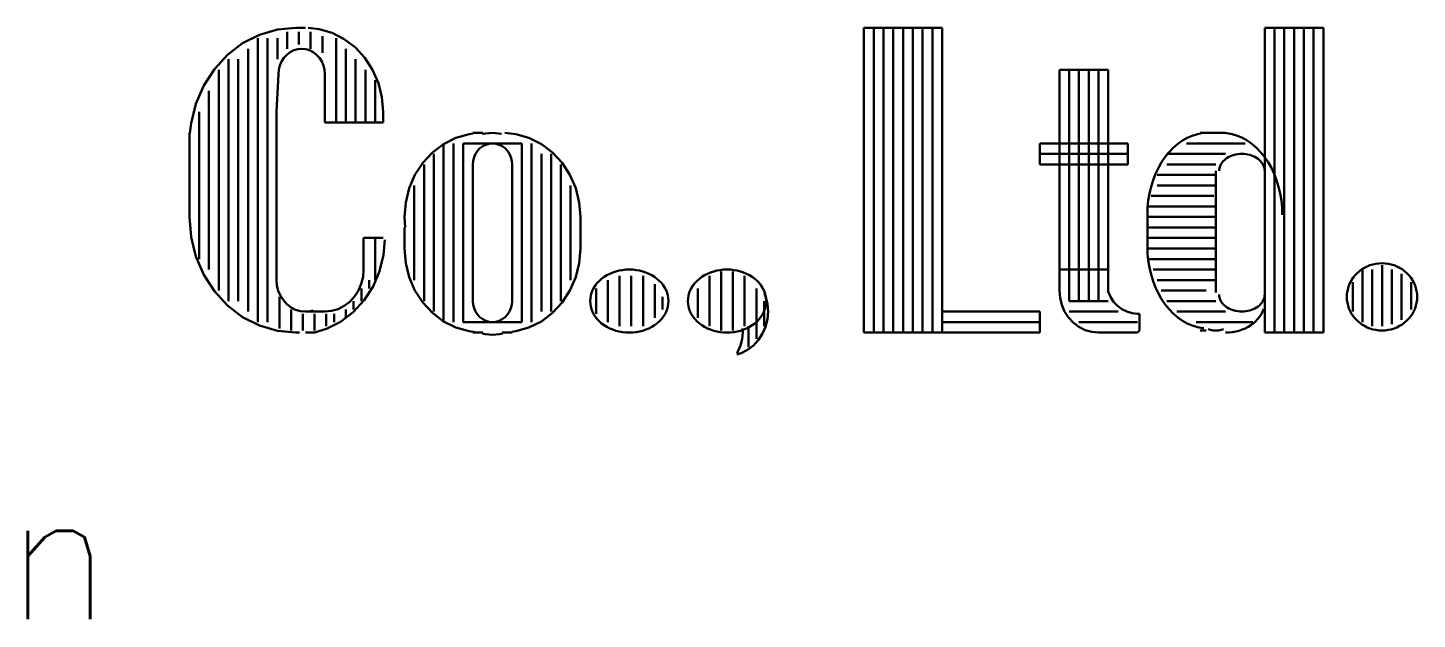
# Model space of a CAD drawing. Header units: millimetres. Extents: x 338 to 902, y 281 to 644.
# Drawn here: x 736.34 to 752.08, y 325.59 to 332.29 of the extents above; entities that cross this region are included whole.
import ezdxf

# ---------------------------------------------------------------- set-up
doc = ezdxf.new("R2010")
doc.units = ezdxf.units.MM
doc.layers.get('0').update_dxf_attribs({"lineweight": 30})
doc.styles.get("Standard").update_dxf_attribs({"font": 'txt', "bigfont": 'extfont2.shx'})

# ---------------------------------------------------------------- blocks, each defined once
blk = doc.blocks.new('A$C14CE2B2E')
for p, q in [((397.2952, 16.6979), (397.4049, 16.6979)), ((397.2952, 16.6979), (397.4049, 16.6979)), ((403.7311, 16.6979), (404.6172, 16.6979)), ((403.7311, 13.2456), (403.7311, 16.6979)), ((403.7311, 16.6979), (404.6172, 16.6979)), ((403.7311, 13.2456), (403.7311, 16.6979)), ((403.8419, 16.6979), (403.8419, 13.2456)), ((403.8419, 16.6979), (403.8419, 13.2456)), ((403.9526, 16.6979), (403.9526, 13.2456)), ((403.9526, 16.6979), (403.9526, 13.2456)), ((404.0634, 16.6979), (404.0634, 13.2456)), ((404.0634, 16.6979), (404.0634, 13.2456)), ((404.1741, 16.6979), (404.1741, 13.2456)), ((404.1741, 16.6979), (404.1741, 13.2456)), ((404.2849, 16.6979), (404.2849, 13.2456)), ((404.2849, 16.6979), (404.2849, 13.2456)), ((404.3956, 16.6979), (404.3956, 13.2456)), ((404.3956, 16.6979), (404.3956, 13.2456)), ((404.5064, 16.6979), (404.5064, 13.2456)), ((404.5064, 16.6979), (404.5064, 13.2456)), ((404.6172, 16.6979), (404.6172, 13.2456)), ((404.6172, 16.6979), (404.6172, 13.2456)), ((408.2722, 16.6979), (408.9367, 16.6979)), ((408.2722, 13.2456), (408.2722, 16.6979)), ((408.2722, 16.6979), (408.9367, 16.6979)), ((408.2722, 13.2456), (408.2722, 16.6979)), ((408.3829, 16.6979), (408.3829, 13.2456)), ((408.3829, 16.6979), (408.3829, 13.2456)), ((408.4937, 16.6979), (408.4937, 13.2456)), ((408.4937, 16.6979), (408.4937, 13.2456)), ((408.6044, 16.6979), (408.6044, 13.2456)), ((408.6044, 16.6979), (408.6044, 13.2456)), ((408.7152, 16.6979), (408.7152, 13.2456)), ((408.7152, 16.6979), (408.7152, 13.2456)), ((408.826, 16.6979), (408.826, 13.2456)), ((408.826, 16.6979), (408.826, 13.2456)), ((408.9367, 16.6979), (408.9367, 13.2456)), ((408.9367, 16.6979), (408.9367, 13.2456)), ((396.8641, 16.5789), (396.8641, 13.3646)), ((396.8641, 16.5789), (396.8641, 13.3646)), ((396.9749, 16.5789), (396.9749, 13.3646)), ((396.9749, 16.5789), (396.9749, 13.3646)), ((397.0856, 16.5789), (397.0856, 16.3408)), ((397.0856, 16.5789), (397.0856, 16.3408)), ((397.1964, 16.6503), (397.1964, 16.4598)), ((397.1964, 16.6503), (397.1964, 16.4598)), ((397.3293, 16.6503), (397.3293, 16.5074)), ((397.3293, 16.6503), (397.3293, 16.5074)), ((397.4622, 16.6503), (397.4622, 16.4598)), ((397.4622, 16.6503), (397.4622, 16.4598)), ((397.5951, 16.6027), (397.5951, 16.4122)), ((397.5951, 16.6027), (397.5951, 16.4122)), ((397.7502, 16.5789), (397.7502, 15.6265)), ((397.7502, 16.5789), (397.7502, 15.6265)), ((396.7533, 16.4598), (396.7533, 13.4837)), ((396.7533, 16.4598), (396.7533, 13.4837)), ((397.8609, 16.4598), (397.8609, 15.6265)), ((397.8609, 16.4598), (397.8609, 15.6265)), ((396.4211, 16.2217), (396.4211, 13.7218)), ((396.4211, 16.2217), (396.4211, 13.7218)), ((396.5318, 16.3408), (396.5318, 13.6027)), ((396.5318, 16.3408), (396.5318, 13.6027)), ((396.6426, 16.3408), (396.6426, 13.6027)), ((396.6426, 16.3408), (396.6426, 13.6027)), ((397.9717, 16.3408), (397.9717, 15.6265)), ((397.9717, 16.3408), (397.9717, 15.6265)), ((398.0824, 16.2217), (398.0824, 15.6265)), ((398.0824, 16.2217), (398.0824, 15.6265)), ((405.9463, 16.2217), (406.5, 16.2217)), ((405.9463, 13.9598), (405.9463, 16.2217)), ((405.9463, 16.2217), (406.5, 16.2217)), ((405.9463, 13.9598), (405.9463, 16.2217)), ((406.057, 16.2217), (406.057, 13.6027)), ((406.057, 16.2217), (406.057, 13.6027)), ((406.1678, 16.2217), (406.1678, 13.6027)), ((406.1678, 16.2217), (406.1678, 13.6027)), ((406.2785, 16.2217), (406.2785, 13.6027)), ((406.2785, 16.2217), (406.2785, 13.6027)), ((406.3893, 16.2217), (406.3893, 13.6027)), ((406.3893, 16.2217), (406.3893, 13.6027)), ((406.5, 16.2217), (406.5, 13.9598)), ((406.5, 16.2217), (406.5, 13.9598)), ((397.0978, 16.1741), (397.0758, 15.7455)), ((397.0978, 16.1741), (397.0758, 15.7455)), ((397.6242, 16.1741), (397.6242, 15.7455)), ((397.6242, 16.1741), (397.6242, 15.7455)), ((398.1932, 16.1027), (398.1932, 15.6265)), ((398.1932, 16.1027), (398.1932, 15.6265)), ((396.3103, 15.9836), (396.3103, 13.9598)), ((396.3103, 15.9836), (396.3103, 13.9598)), ((396.1995, 15.7455), (396.1995, 14.0789)), ((396.1995, 15.7455), (396.1995, 14.0789)), ((397.0758, 15.7455), (397.0758, 14.0789)), ((397.0758, 15.7455), (397.0758, 14.0789)), ((397.6242, 15.7455), (397.6242, 15.6265)), ((397.6242, 15.7455), (397.6242, 15.6265)), ((398.2822, 15.7455), (398.2822, 15.6265)), ((398.2822, 15.7455), (398.2822, 15.6265)), ((397.6242, 15.6265), (398.2822, 15.6265)), ((397.6242, 15.6265), (398.2822, 15.6265)), ((396.0888, 15.5075), (396.0888, 14.5551)), ((396.0888, 15.5075), (396.0888, 14.5551)), ((399.3008, 15.5074), (399.4115, 15.5074)), ((399.3008, 15.5074), (399.4115, 15.5074)), ((407.5412, 15.5074), (407.8291, 15.5074)), ((407.5412, 15.5074), (407.8291, 15.5074)), ((398.9685, 15.3884), (398.9685, 13.3646)), ((398.9685, 15.3884), (398.9685, 13.3646)), ((399.0793, 15.3884), (399.0793, 13.3646)), ((399.0793, 15.3884), (399.0793, 13.3646)), ((399.19, 15.3884), (399.19, 13.3646)), ((399.19, 15.3884), (399.8546, 15.3884)), ((399.19, 15.3884), (399.19, 13.3646)), ((399.19, 15.3884), (399.8546, 15.3884)), ((399.8546, 15.3884), (399.8546, 13.3646)), ((399.8546, 15.3884), (399.8546, 13.3646)), ((399.9653, 15.3884), (399.9653, 13.3646)), ((399.9653, 15.3884), (399.9653, 13.3646)), ((405.7247, 15.3884), (406.7216, 15.3884)), ((405.7247, 15.1503), (405.7247, 15.3884)), ((405.7247, 15.3884), (406.7216, 15.3884)), ((405.7247, 15.1503), (405.7247, 15.3884)), ((406.7216, 15.3884), (406.7216, 15.1503)), ((406.7216, 15.3884), (406.7216, 15.1503)), ((407.3861, 15.3884), (408.0507, 15.3884)), ((407.3861, 15.3884), (408.0507, 15.3884)), ((398.747, 15.1503), (398.747, 13.6027)), ((398.747, 15.1503), (398.747, 13.6027)), ((398.8577, 15.2694), (398.8577, 13.4837)), ((398.8577, 15.2694), (398.8577, 13.4837)), ((399.3008, 15.1503), (399.3008, 13.6026)), ((399.3008, 15.1503), (399.3008, 13.6026)), ((399.7438, 15.1503), (399.7438, 13.6026)), ((399.7438, 15.1503), (399.7438, 13.6026)), ((400.0761, 15.2694), (400.0761, 13.4837)), ((400.0761, 15.2694), (400.0761, 13.4837)), ((400.1868, 15.2694), (400.1868, 13.4837)), ((400.1868, 15.2694), (400.1868, 13.4837)), ((400.2976, 15.1503), (400.2976, 13.6027)), ((400.2976, 15.1503), (400.2976, 13.6027)), ((405.7247, 15.2694), (406.7216, 15.2694)), ((405.7247, 15.2694), (406.7216, 15.2694)), ((406.7216, 15.1503), (405.7247, 15.1503)), ((406.7216, 15.1503), (405.7247, 15.1503)), ((407.1646, 15.2694), (407.8291, 15.2694)), ((407.1646, 15.2694), (407.8291, 15.2694)), ((407.1646, 15.1503), (407.7184, 15.1503)), ((407.1646, 15.1503), (407.7184, 15.1503)), ((407.0538, 15.0313), (407.7184, 15.0313)), ((407.0538, 15.0313), (407.7184, 15.0313)), ((407.7184, 15.0758), (407.7184, 13.6988)), ((407.7184, 15.0758), (407.7184, 13.6988)), ((408.2722, 15.0758), (408.2722, 13.6988)), ((408.2722, 15.0758), (408.2722, 13.6988)), ((398.6362, 14.9122), (398.6362, 13.8408)), ((398.6362, 14.9122), (398.6362, 13.8408)), ((400.4084, 14.9122), (400.4084, 13.8408)), ((400.4084, 14.9122), (400.4084, 13.8408)), ((407.0538, 14.9122), (407.7184, 14.9122)), ((407.0538, 14.9122), (407.7184, 14.9122)), ((406.9431, 14.6741), (407.7184, 14.6741)), ((406.9431, 14.6741), (407.7184, 14.6741)), ((406.9874, 14.7932), (407.6962, 14.7932)), ((406.9874, 14.7932), (407.6962, 14.7932)), ((400.5191, 14.555), (400.5191, 14.1979)), ((400.5191, 14.555), (400.5191, 14.1979)), ((406.9431, 14.5551), (406.9431, 14.1979)), ((406.9431, 14.5551), (407.7184, 14.5551)), ((406.9431, 14.5551), (406.9431, 14.1979)), ((406.9431, 14.5551), (407.7184, 14.5551)), ((408.4937, 14.5789), (408.4937, 14.2456)), ((408.4937, 14.5789), (408.4937, 14.2456)), ((398.5255, 14.436), (398.5255, 14.1979)), ((398.5255, 14.436), (398.5255, 14.1979)), ((406.9431, 14.436), (407.7184, 14.436)), ((406.9431, 14.436), (407.7184, 14.436)), ((398.0629, 14.317), (398.2822, 14.317)), ((398.0629, 14.317), (398.0629, 13.9599)), ((398.0629, 14.317), (398.2822, 14.317)), ((398.0629, 14.317), (398.0629, 13.9599)), ((398.1932, 14.317), (398.1932, 13.8408)), ((398.1932, 14.317), (398.1932, 13.8408)), ((406.9431, 14.317), (407.7184, 14.317)), ((406.9431, 14.317), (407.7184, 14.317)), ((406.9431, 14.1979), (407.7184, 14.1979)), ((406.9431, 14.1979), (407.7184, 14.1979)), ((397.0758, 14.0789), (397.0758, 13.8408)), ((397.0758, 14.0789), (397.0758, 13.8408)), ((406.9431, 14.0789), (407.7184, 14.0789)), ((406.9431, 14.0789), (407.7184, 14.0789)), ((400.9621, 13.8884), (400.9621, 13.317)), ((400.9621, 13.8884), (400.9621, 13.317)), ((401.0951, 13.8884), (401.0951, 13.317)), ((401.0951, 13.8884), (401.0951, 13.317)), ((401.228, 13.8884), (401.228, 13.317)), ((401.228, 13.8884), (401.228, 13.317)), ((401.9811, 13.8884), (401.9811, 13.317)), ((401.9811, 13.8884), (401.9811, 13.317)), ((402.114, 13.936), (402.114, 13.2694)), ((402.114, 13.936), (402.114, 13.2694)), ((402.2469, 13.936), (402.2469, 13.2694)), ((402.2469, 13.936), (402.2469, 13.2694)), ((402.3798, 13.8884), (402.3798, 13.317)), ((402.3798, 13.8884), (402.3798, 13.317)), ((406.5, 13.9598), (405.9463, 13.9598)), ((405.9463, 13.9598), (405.9463, 13.7218)), ((406.5, 13.9598), (405.9463, 13.9598)), ((405.9463, 13.9598), (405.9463, 13.7218)), ((406.5, 13.9598), (406.5, 13.7218)), ((406.5, 13.9598), (406.5, 13.7218)), ((407.0095, 13.9598), (407.076, 13.9598)), ((407.0095, 13.9598), (407.076, 13.9598)), ((407.0538, 13.9598), (407.7184, 13.9598)), ((407.0538, 13.9598), (407.7184, 13.9598)), ((409.3798, 13.9598), (409.3798, 13.3646)), ((409.3798, 13.9598), (409.3798, 13.3646)), ((409.4905, 13.9598), (409.4905, 13.3646)), ((409.4905, 13.9598), (409.4905, 13.3646)), ((409.6013, 14.0075), (409.6013, 13.9598)), ((409.6013, 14.0075), (409.6013, 13.9598)), ((409.6013, 13.9598), (409.6013, 13.3646)), ((409.6013, 13.9598), (409.6013, 13.3646)), ((409.712, 13.9598), (409.712, 13.3646)), ((409.712, 13.9598), (409.712, 13.3646)), ((409.8228, 13.9122), (409.8228, 13.8408)), ((409.8228, 13.9122), (409.8228, 13.8408)), ((398.0381, 13.7456), (398.0381, 13.6027)), ((398.0381, 13.7456), (398.0381, 13.6027)), ((398.1267, 13.8408), (398.1267, 13.7456)), ((398.1267, 13.8408), (398.1267, 13.7456)), ((400.6963, 13.7456), (400.6963, 13.4599)), ((400.6963, 13.7456), (400.6963, 13.4599)), ((400.8292, 13.8408), (400.8292, 13.3646)), ((400.8292, 13.8408), (400.8292, 13.3646)), ((401.3609, 13.7932), (401.3609, 13.4122)), ((401.3609, 13.7932), (401.3609, 13.4122)), ((401.8482, 13.7456), (401.8482, 13.4122)), ((401.8482, 13.7456), (401.8482, 13.4122)), ((402.5128, 13.7456), (402.5128, 13.1741)), ((402.5128, 13.7456), (402.5128, 13.1741)), ((407.0538, 13.8408), (407.7184, 13.8408)), ((407.0538, 13.8408), (407.7184, 13.8408)), ((407.0981, 13.7218), (407.1867, 13.7218)), ((407.0981, 13.7218), (407.1867, 13.7218)), ((407.1646, 13.7218), (407.6076, 13.7218)), ((407.1646, 13.7218), (407.6076, 13.7218)), ((409.269, 13.817), (409.269, 13.6979)), ((409.269, 13.817), (409.269, 13.6979)), ((409.269, 13.7218), (409.269, 13.6027)), ((409.269, 13.7218), (409.269, 13.6027)), ((409.8228, 13.8408), (409.8228, 13.4837)), ((409.8228, 13.8408), (409.8228, 13.4837)), ((409.9335, 13.817), (409.9335, 13.7218)), ((409.9335, 13.817), (409.9335, 13.7218)), ((409.9335, 13.7218), (409.9335, 13.6027)), ((409.9335, 13.7218), (409.9335, 13.6027)), ((397.1078, 13.6503), (397.1078, 13.2932)), ((397.1078, 13.6503), (397.1078, 13.2932)), ((397.9495, 13.6027), (397.9495, 13.5075)), ((397.9495, 13.6027), (397.9495, 13.5075)), ((401.4495, 13.6503), (401.4495, 13.5075)), ((401.4495, 13.6503), (401.4495, 13.5075)), ((402.6014, 13.6027), (402.6014, 13.317)), ((402.6014, 13.6027), (402.6014, 13.317)), ((406.057, 13.6027), (406.5, 13.6027)), ((406.057, 13.6027), (406.5, 13.6027)), ((407.1646, 13.6027), (407.7184, 13.6027)), ((407.1646, 13.6027), (407.7184, 13.6027)), ((409.269, 13.6027), (409.269, 13.4837)), ((409.269, 13.6027), (409.269, 13.4837)), ((409.9335, 13.6027), (409.9335, 13.5075)), ((409.9335, 13.6027), (409.9335, 13.5075)), ((397.2407, 13.5075), (397.2407, 13.2694)), ((397.2407, 13.5075), (397.2407, 13.2694)), ((397.3736, 13.4599), (397.3736, 13.2694)), ((397.3736, 13.4599), (397.3736, 13.2694)), ((397.4049, 13.4837), (397.6242, 13.4837)), ((397.4049, 13.4837), (397.6242, 13.4837)), ((397.5065, 13.4599), (397.5065, 13.2694)), ((397.5065, 13.4599), (397.5065, 13.2694)), ((397.6394, 13.4599), (397.6394, 13.317)), ((397.6394, 13.4599), (397.6394, 13.317)), ((397.728, 13.4599), (397.728, 13.3646)), ((397.728, 13.4599), (397.728, 13.3646)), ((397.8609, 13.5075), (397.8609, 13.4122)), ((397.8609, 13.5075), (397.8609, 13.4122)), ((404.6172, 13.4837), (405.7247, 13.4837)), ((404.6172, 13.2456), (404.6172, 13.4837)), ((404.6172, 13.4837), (405.7247, 13.4837)), ((404.6172, 13.2456), (404.6172, 13.4837)), ((405.7247, 13.4837), (405.7247, 13.2456)), ((405.7247, 13.4837), (405.7247, 13.2456)), ((406.057, 13.4837), (406.6108, 13.4837)), ((406.057, 13.4837), (406.6108, 13.4837)), ((406.8323, 13.4599), (406.8545, 13.4599)), ((406.8323, 13.4599), (406.8545, 13.4599)), ((406.8545, 13.4599), (406.8545, 13.2694)), ((406.8545, 13.4599), (406.8545, 13.2694)), ((407.2754, 13.4837), (407.8291, 13.4837)), ((407.2754, 13.4837), (407.8291, 13.4837)), ((409.8228, 13.4837), (409.8228, 13.4122)), ((409.8228, 13.4837), (409.8228, 13.4122)), ((409.8228, 13.4122), (409.8228, 13.3884)), ((409.8228, 13.4122), (409.8228, 13.3884)), ((397.4049, 13.2456), (397.5145, 13.2456)), ((397.4049, 13.2456), (397.5145, 13.2456)), ((399.19, 13.3646), (399.8546, 13.3646)), ((399.19, 13.3646), (399.8546, 13.3646)), ((399.3008, 13.2455), (399.4115, 13.2455)), ((399.3008, 13.2455), (399.4115, 13.2455)), ((399.6331, 13.2455), (399.7438, 13.2455)), ((399.6331, 13.2455), (399.7438, 13.2455)), ((402.4242, 13.317), (402.4242, 13.0789)), ((402.4242, 13.317), (402.4242, 13.0789)), ((404.6172, 13.2456), (403.7311, 13.2456)), ((404.6172, 13.2456), (403.7311, 13.2456)), ((404.6172, 13.3646), (405.7247, 13.3646)), ((404.6172, 13.3646), (405.7247, 13.3646)), ((405.7247, 13.2456), (404.6172, 13.2456)), ((405.7247, 13.2456), (404.6172, 13.2456)), ((406.1678, 13.3646), (406.8323, 13.3646)), ((406.1678, 13.3646), (406.8323, 13.3646)), ((406.3893, 13.2456), (406.8323, 13.2456)), ((406.3893, 13.2456), (406.8323, 13.2456)), ((406.8545, 13.2694), (406.8323, 13.2456)), ((406.8545, 13.2694), (406.8323, 13.2456)), ((407.4969, 13.3646), (408.1393, 13.3646)), ((407.4969, 13.3646), (408.1393, 13.3646)), ((407.5412, 13.2694), (407.6076, 13.2694)), ((407.5412, 13.2694), (407.6076, 13.2694)), ((408.9367, 13.2456), (408.2722, 13.2456)), ((408.9367, 13.2456), (408.2722, 13.2456)), ((409.4905, 13.3646), (409.4905, 13.317)), ((409.4905, 13.3646), (409.4905, 13.317)), ((409.6013, 13.3646), (409.6013, 13.317)), ((409.6013, 13.3646), (409.6013, 13.317)), ((409.712, 13.3646), (409.712, 13.3408)), ((409.712, 13.3646), (409.712, 13.3408))]:
    blk.add_line(p, q)
for points in [[(397.2952, 16.6979), (397.0857, 16.678), (396.8826, 16.6189), (396.692, 16.5225), (396.5197, 16.3915), (396.371, 16.2301), (396.2504, 16.0432), (396.1616, 15.8363), (396.1071, 15.6158), (396.0934, 15.5025)], [(397.2952, 16.6979), (397.0857, 16.678), (396.8826, 16.6189), (396.692, 16.5225), (396.5197, 16.3915), (396.371, 16.2301), (396.2504, 16.0432), (396.1616, 15.8363), (396.1071, 15.6158), (396.0934, 15.5025)], [(398.2822, 15.7455), (398.2689, 15.9109), (398.2293, 16.0713), (398.1647, 16.2217), (398.077, 16.3577), (397.9688, 16.4751), (397.8435, 16.5703), (397.7049, 16.6405), (397.5572, 16.6834), (397.4355, 16.6973)], [(398.2822, 15.7455), (398.2689, 15.9109), (398.2293, 16.0713), (398.1647, 16.2217), (398.077, 16.3577), (397.9688, 16.4751), (397.8435, 16.5703), (397.7049, 16.6405), (397.5572, 16.6834), (397.4355, 16.6973)], [(397.6242, 16.1741), (397.6202, 16.2237), (397.6083, 16.2718), (397.5889, 16.317), (397.5626, 16.3577), (397.5302, 16.393), (397.4926, 16.4215), (397.451, 16.4426), (397.4067, 16.4555), (397.361, 16.4598), (397.3153, 16.4555), (397.271, 16.4426), (397.2294, 16.4215), (397.1918, 16.393), (397.1593, 16.3577), (397.133, 16.317), (397.1137, 16.2718), (397.1018, 16.2237), (397.0978, 16.1741)], [(397.6242, 16.1741), (397.6202, 16.2237), (397.6083, 16.2718), (397.5889, 16.317), (397.5626, 16.3577), (397.5302, 16.393), (397.4926, 16.4215), (397.451, 16.4426), (397.4067, 16.4555), (397.361, 16.4598), (397.3153, 16.4555), (397.271, 16.4426), (397.2294, 16.4215), (397.1918, 16.393), (397.1593, 16.3577), (397.133, 16.317), (397.1137, 16.2718), (397.1018, 16.2237), (397.0978, 16.1741)], [(399.3036, 15.5003), (399.2577, 15.4929), (399.1085, 15.45), (398.9685, 15.3798), (398.842, 15.2846), (398.7328, 15.1672), (398.6442, 15.0312), (398.5789, 14.8808), (398.539, 14.7204), (398.5255, 14.555), (398.5321, 14.439)], [(399.3036, 15.5003), (399.2577, 15.4929), (399.1085, 15.45), (398.9685, 15.3798), (398.842, 15.2846), (398.7328, 15.1672), (398.6442, 15.0312), (398.5789, 14.8808), (398.539, 14.7204), (398.5255, 14.555), (398.5321, 14.439)], [(399.6263, 15.4986), (399.5223, 15.5074), (399.4069, 15.4965)], [(399.6263, 15.4986), (399.5223, 15.5074), (399.4069, 15.4965)], [(400.5191, 14.555), (400.5056, 14.7204), (400.4657, 14.8808), (400.4004, 15.0312), (400.3118, 15.1672), (400.2026, 15.2846), (400.0761, 15.3798), (399.9361, 15.45), (399.7869, 15.4929), (399.664, 15.5068)], [(400.5191, 14.555), (400.5056, 14.7204), (400.4657, 14.8808), (400.4004, 15.0312), (400.3118, 15.1672), (400.2026, 15.2846), (400.0761, 15.3798), (399.9361, 15.45), (399.7869, 15.4929), (399.664, 15.5068)], [(407.5461, 15.5005), (407.5105, 15.4933), (407.4521, 15.4758), (407.3949, 15.4514), (407.3396, 15.4205), (407.2864, 15.383), (407.2359, 15.3395), (407.1884, 15.2902), (407.1442, 15.2355), (407.1037, 15.1757), (407.0673, 15.1115), (407.0351, 15.0432), (407.0074, 14.9713), (406.9845, 14.8965), (406.9665, 14.8192), (406.9535, 14.7401), (406.9457, 14.6598), (406.9431, 14.5789), (406.9457, 14.498), (406.9482, 14.4657)], [(407.5461, 15.5005), (407.5105, 15.4933), (407.4521, 15.4758), (407.3949, 15.4514), (407.3396, 15.4205), (407.2864, 15.383), (407.2359, 15.3395), (407.1884, 15.2902), (407.1442, 15.2355), (407.1037, 15.1757), (407.0673, 15.1115), (407.0351, 15.0432), (407.0074, 14.9713), (406.9845, 14.8965), (406.9665, 14.8192), (406.9535, 14.7401), (406.9457, 14.6598), (406.9431, 14.5789), (406.9457, 14.498), (406.9482, 14.4657)], [(408.4715, 14.5789), (408.4689, 14.6598), (408.4611, 14.7401), (408.4481, 14.8192), (408.4301, 14.8965), (408.4072, 14.9713), (408.3795, 15.0432), (408.3474, 15.1115), (408.3109, 15.1757), (408.2704, 15.2355), (408.2262, 15.2902), (408.1787, 15.3395), (408.1282, 15.383), (408.075, 15.4205), (408.0197, 15.4514), (407.9626, 15.4758), (407.9041, 15.4933), (407.8447, 15.5039), (407.8088, 15.5069)], [(408.4715, 14.5789), (408.4689, 14.6598), (408.4611, 14.7401), (408.4481, 14.8192), (408.4301, 14.8965), (408.4072, 14.9713), (408.3795, 15.0432), (408.3474, 15.1115), (408.3109, 15.1757), (408.2704, 15.2355), (408.2262, 15.2902), (408.1787, 15.3395), (408.1282, 15.383), (408.075, 15.4205), (408.0197, 15.4514), (407.9626, 15.4758), (407.9041, 15.4933), (407.8447, 15.5039), (407.8088, 15.5069)], [(399.7438, 15.1503), (399.7404, 15.1916), (399.7305, 15.2317), (399.7141, 15.2693), (399.692, 15.3033), (399.6647, 15.3326), (399.6331, 15.3564), (399.5981, 15.374), (399.5608, 15.3847), (399.5223, 15.3884), (399.4838, 15.3847), (399.4465, 15.374), (399.4115, 15.3564), (399.3799, 15.3326), (399.3526, 15.3033), (399.3305, 15.2693), (399.3141, 15.2317), (399.3042, 15.1916), (399.3008, 15.1503)], [(399.7438, 15.1503), (399.7404, 15.1916), (399.7305, 15.2317), (399.7141, 15.2693), (399.692, 15.3033), (399.6647, 15.3326), (399.6331, 15.3564), (399.5981, 15.374), (399.5608, 15.3847), (399.5223, 15.3884), (399.4838, 15.3847), (399.4465, 15.374), (399.4115, 15.3564), (399.3799, 15.3326), (399.3526, 15.3033), (399.3305, 15.2693), (399.3141, 15.2317), (399.3042, 15.1916), (399.3008, 15.1503)], [(408.2722, 15.0758), (408.2712, 15.0926), (408.2683, 15.1094), (408.2634, 15.1259), (408.2566, 15.142), (408.248, 15.1576), (408.2376, 15.1726), (408.2255, 15.1868), (408.2117, 15.2003), (408.1965, 15.2127), (408.1799, 15.2241), (408.162, 15.2344), (408.143, 15.2435), (408.123, 15.2513), (408.1021, 15.2577), (408.0807, 15.2628), (408.0587, 15.2665), (408.0363, 15.2686), (408.0138, 15.2694), (407.9912, 15.2686), (407.9689, 15.2665), (407.9469, 15.2628), (407.9254, 15.2577), (407.9046, 15.2513), (407.8845, 15.2435), (407.8655, 15.2344), (407.8476, 15.2241), (407.831, 15.2127), (407.8158, 15.2003), (407.8021, 15.1868), (407.79, 15.1726), (407.7795, 15.1576), (407.7709, 15.142), (407.7641, 15.1259), (407.7592, 15.1094), (407.7563, 15.0926), (407.7553, 15.0758)], [(408.2722, 15.0758), (408.2712, 15.0926), (408.2683, 15.1094), (408.2634, 15.1259), (408.2566, 15.142), (408.248, 15.1576), (408.2376, 15.1726), (408.2255, 15.1868), (408.2117, 15.2003), (408.1965, 15.2127), (408.1799, 15.2241), (408.162, 15.2344), (408.143, 15.2435), (408.123, 15.2513), (408.1021, 15.2577), (408.0807, 15.2628), (408.0587, 15.2665), (408.0363, 15.2686), (408.0138, 15.2694), (407.9912, 15.2686), (407.9689, 15.2665), (407.9469, 15.2628), (407.9254, 15.2577), (407.9046, 15.2513), (407.8845, 15.2435), (407.8655, 15.2344), (407.8476, 15.2241), (407.831, 15.2127), (407.8158, 15.2003), (407.8021, 15.1868), (407.79, 15.1726), (407.7795, 15.1576), (407.7709, 15.142), (407.7641, 15.1259), (407.7592, 15.1094), (407.7563, 15.0926), (407.7553, 15.0758)], [(396.0888, 14.5551), (396.1071, 14.3277), (396.1616, 14.1072), (396.2504, 13.9003), (396.371, 13.7134), (396.5197, 13.552), (396.692, 13.421), (396.8826, 13.3246), (397.0857, 13.2655), (397.2952, 13.2456), (397.3373, 13.2464)], [(396.0888, 14.5551), (396.1071, 14.3277), (396.1616, 14.1072), (396.2504, 13.9003), (396.371, 13.7134), (396.5197, 13.552), (396.692, 13.421), (396.8826, 13.3246), (397.0857, 13.2655), (397.2952, 13.2456), (397.3373, 13.2464)], [(397.505, 13.2457), (397.6403, 13.2878), (397.7997, 13.3685), (397.9437, 13.478), (398.0681, 13.613), (398.169, 13.7694), (398.2433, 13.9424), (398.2888, 14.1268), (398.304, 14.2979)], [(397.505, 13.2457), (397.6403, 13.2878), (397.7997, 13.3685), (397.9437, 13.478), (398.0681, 13.613), (398.169, 13.7694), (398.2433, 13.9424), (398.2888, 14.1268), (398.304, 14.2979)], [(398.5255, 14.1979), (398.539, 14.0325), (398.5789, 13.8721), (398.6442, 13.7217), (398.7328, 13.5857), (398.842, 13.4683), (398.9685, 13.3731), (399.1085, 13.3029), (399.2577, 13.26), (399.3497, 13.2478)], [(398.5255, 14.1979), (398.539, 14.0325), (398.5789, 13.8721), (398.6442, 13.7217), (398.7328, 13.5857), (398.842, 13.4683), (398.9685, 13.3731), (399.1085, 13.3029), (399.2577, 13.26), (399.3497, 13.2478)], [(399.741, 13.2526), (399.7869, 13.26), (399.9361, 13.3029), (400.0761, 13.3731), (400.2026, 13.4683), (400.3118, 13.5857), (400.4004, 13.7217), (400.4657, 13.8721), (400.5056, 14.0325), (400.5191, 14.1979)], [(399.741, 13.2526), (399.7869, 13.26), (399.9361, 13.3029), (400.0761, 13.3731), (400.2026, 13.4683), (400.3118, 13.5857), (400.4004, 13.7217), (400.4657, 13.8721), (400.5056, 14.0325), (400.5191, 14.1979)], [(406.9431, 14.2217), (406.9457, 14.1408), (406.9535, 14.0605), (406.9665, 13.9814), (406.9845, 13.9042), (407.0074, 13.8293), (407.0351, 13.7575), (407.0673, 13.6891), (407.1037, 13.6249), (407.1442, 13.5652), (407.1884, 13.5105), (407.2359, 13.4611), (407.2864, 13.4176), (407.3396, 13.3802), (407.3949, 13.3492), (407.4521, 13.3248), (407.5105, 13.3073), (407.5699, 13.2967), (407.5819, 13.2955)], [(406.9431, 14.2217), (406.9457, 14.1408), (406.9535, 14.0605), (406.9665, 13.9814), (406.9845, 13.9042), (407.0074, 13.8293), (407.0351, 13.7575), (407.0673, 13.6891), (407.1037, 13.6249), (407.1442, 13.5652), (407.1884, 13.5105), (407.2359, 13.4611), (407.2864, 13.4176), (407.3396, 13.3802), (407.3949, 13.3492), (407.4521, 13.3248), (407.5105, 13.3073), (407.5699, 13.2967), (407.5819, 13.2955)], [(410, 13.6503), (409.9985, 13.6835), (409.994, 13.7165), (409.9864, 13.7489), (409.9759, 13.7806), (409.9627, 13.8113), (409.9466, 13.8408), (409.9279, 13.8688), (409.9067, 13.8952), (409.8832, 13.9197), (409.8576, 13.9422), (409.83, 13.9624), (409.8006, 13.9802), (409.7698, 13.9956), (409.7376, 14.0083), (409.7045, 14.0183), (409.6705, 14.0255), (409.636, 14.0298), (409.6013, 14.0313), (409.5665, 14.0298), (409.532, 14.0255), (409.4981, 14.0183), (409.4649, 14.0083), (409.4328, 13.9956), (409.4019, 13.9802), (409.3726, 13.9624), (409.345, 13.9422), (409.3193, 13.9197), (409.2958, 13.8952), (409.2746, 13.8688), (409.256, 13.8408), (409.2399, 13.8113), (409.2266, 13.7806), (409.2161, 13.7489), (409.2086, 13.7165), (409.204, 13.6835), (409.2025, 13.6503), (409.204, 13.6171), (409.2086, 13.5842), (409.2161, 13.5517), (409.2266, 13.52), (409.2399, 13.4893), (409.256, 13.4599), (409.2746, 13.4318), (409.2958, 13.4055), (409.3193, 13.381), (409.345, 13.3585), (409.3726, 13.3383), (409.4019, 13.3204), (409.4328, 13.3051), (409.4649, 13.2924), (409.4981, 13.2824), (409.532, 13.2752), (409.5665, 13.2708), (409.6013, 13.2694), (409.636, 13.2708), (409.6705, 13.2752), (409.7045, 13.2824), (409.7376, 13.2924), (409.7698, 13.3051), (409.8006, 13.3204), (409.83, 13.3383), (409.8576, 13.3585), (409.8832, 13.381), (409.9067, 13.4055), (409.9279, 13.4318), (409.9466, 13.4599), (409.9627, 13.4893), (409.9759, 13.52), (409.9864, 13.5517), (409.994, 13.5842), (409.9985, 13.6171), (410, 13.6503)], [(410, 13.6503), (409.9985, 13.6835), (409.994, 13.7165), (409.9864, 13.7489), (409.9759, 13.7806), (409.9627, 13.8113), (409.9466, 13.8408), (409.9279, 13.8688), (409.9067, 13.8952), (409.8832, 13.9197), (409.8576, 13.9422), (409.83, 13.9624), (409.8006, 13.9802), (409.7698, 13.9956), (409.7376, 14.0083), (409.7045, 14.0183), (409.6705, 14.0255), (409.636, 14.0298), (409.6013, 14.0313), (409.5665, 14.0298), (409.532, 14.0255), (409.4981, 14.0183), (409.4649, 14.0083), (409.4328, 13.9956), (409.4019, 13.9802), (409.3726, 13.9624), (409.345, 13.9422), (409.3193, 13.9197), (409.2958, 13.8952), (409.2746, 13.8688), (409.256, 13.8408), (409.2399, 13.8113), (409.2266, 13.7806), (409.2161, 13.7489), (409.2086, 13.7165), (409.204, 13.6835), (409.2025, 13.6503), (409.204, 13.6171), (409.2086, 13.5842), (409.2161, 13.5517), (409.2266, 13.52), (409.2399, 13.4893), (409.256, 13.4599), (409.2746, 13.4318), (409.2958, 13.4055), (409.3193, 13.381), (409.345, 13.3585), (409.3726, 13.3383), (409.4019, 13.3204), (409.4328, 13.3051), (409.4649, 13.2924), (409.4981, 13.2824), (409.532, 13.2752), (409.5665, 13.2708), (409.6013, 13.2694), (409.636, 13.2708), (409.6705, 13.2752), (409.7045, 13.2824), (409.7376, 13.2924), (409.7698, 13.3051), (409.8006, 13.3204), (409.83, 13.3383), (409.8576, 13.3585), (409.8832, 13.381), (409.9067, 13.4055), (409.9279, 13.4318), (409.9466, 13.4599), (409.9627, 13.4893), (409.9759, 13.52), (409.9864, 13.5517), (409.994, 13.5842), (409.9985, 13.6171), (410, 13.6503)], [(397.6242, 13.4837), (397.7004, 13.4909), (397.7742, 13.5124), (397.8435, 13.5475), (397.9062, 13.5951), (397.9602, 13.6538), (398.0041, 13.7218), (398.0364, 13.797), (398.0562, 13.8772), (398.0629, 13.9599), (398.0623, 13.9848)], [(397.6242, 13.4837), (397.7004, 13.4909), (397.7742, 13.5124), (397.8435, 13.5475), (397.9062, 13.5951), (397.9602, 13.6538), (398.0041, 13.7218), (398.0364, 13.797), (398.0562, 13.8772), (398.0629, 13.9599), (398.0623, 13.9848)], [(401.5159, 13.6027), (401.5143, 13.6338), (401.5092, 13.6647), (401.5008, 13.6951), (401.4892, 13.7249), (401.4744, 13.7536), (401.4566, 13.7813), (401.4358, 13.8076), (401.4123, 13.8323), (401.3862, 13.8553), (401.3577, 13.8763), (401.327, 13.8953), (401.2944, 13.912), (401.2601, 13.9264), (401.2244, 13.9383), (401.1876, 13.9477), (401.1498, 13.9544), (401.1115, 13.9585), (401.0729, 13.9598), (401.0343, 13.9585), (400.996, 13.9544), (400.9582, 13.9477), (400.9214, 13.9383), (400.8857, 13.9264), (400.8514, 13.912), (400.8188, 13.8953), (400.7881, 13.8763), (400.7596, 13.8553), (400.7335, 13.8323), (400.71, 13.8076), (400.6892, 13.7813), (400.6714, 13.7536), (400.6566, 13.7249), (400.645, 13.6951), (400.6366, 13.6647), (400.6316, 13.6338), (400.6299, 13.6027), (400.6316, 13.5716), (400.6366, 13.5407), (400.645, 13.5103), (400.6566, 13.4806), (400.6714, 13.4518), (400.6892, 13.4241), (400.71, 13.3979), (400.7335, 13.3731), (400.7596, 13.3502), (400.7881, 13.3291), (400.8188, 13.3102), (400.8514, 13.2934), (400.8857, 13.279), (400.9214, 13.2671), (400.9582, 13.2577), (400.996, 13.251), (401.0343, 13.2469), (401.0729, 13.2456), (401.1115, 13.2469), (401.1498, 13.251), (401.1876, 13.2577), (401.2244, 13.2671), (401.2601, 13.279), (401.2944, 13.2934), (401.327, 13.3102), (401.3577, 13.3291), (401.3862, 13.3502), (401.4123, 13.3731), (401.4358, 13.3979), (401.4566, 13.4241), (401.4744, 13.4518), (401.4892, 13.4806), (401.5008, 13.5103), (401.5092, 13.5407), (401.5143, 13.5716), (401.5159, 13.6027)], [(401.5159, 13.6027), (401.5143, 13.6338), (401.5092, 13.6647), (401.5008, 13.6951), (401.4892, 13.7249), (401.4744, 13.7536), (401.4566, 13.7813), (401.4358, 13.8076), (401.4123, 13.8323), (401.3862, 13.8553), (401.3577, 13.8763), (401.327, 13.8953), (401.2944, 13.912), (401.2601, 13.9264), (401.2244, 13.9383), (401.1876, 13.9477), (401.1498, 13.9544), (401.1115, 13.9585), (401.0729, 13.9598), (401.0343, 13.9585), (400.996, 13.9544), (400.9582, 13.9477), (400.9214, 13.9383), (400.8857, 13.9264), (400.8514, 13.912), (400.8188, 13.8953), (400.7881, 13.8763), (400.7596, 13.8553), (400.7335, 13.8323), (400.71, 13.8076), (400.6892, 13.7813), (400.6714, 13.7536), (400.6566, 13.7249), (400.645, 13.6951), (400.6366, 13.6647), (400.6316, 13.6338), (400.6299, 13.6027), (400.6316, 13.5716), (400.6366, 13.5407), (400.645, 13.5103), (400.6566, 13.4806), (400.6714, 13.4518), (400.6892, 13.4241), (400.71, 13.3979), (400.7335, 13.3731), (400.7596, 13.3502), (400.7881, 13.3291), (400.8188, 13.3102), (400.8514, 13.2934), (400.8857, 13.279), (400.9214, 13.2671), (400.9582, 13.2577), (400.996, 13.251), (401.0343, 13.2469), (401.0729, 13.2456), (401.1115, 13.2469), (401.1498, 13.251), (401.1876, 13.2577), (401.2244, 13.2671), (401.2601, 13.279), (401.2944, 13.2934), (401.327, 13.3102), (401.3577, 13.3291), (401.3862, 13.3502), (401.4123, 13.3731), (401.4358, 13.3979), (401.4566, 13.4241), (401.4744, 13.4518), (401.4892, 13.4806), (401.5008, 13.5103), (401.5092, 13.5407), (401.5143, 13.5716), (401.5159, 13.6027)], [(402.6235, 13.6027), (402.6218, 13.6338), (402.6168, 13.6647), (402.6084, 13.6951), (402.5968, 13.7249), (402.582, 13.7536), (402.5642, 13.7813), (402.5434, 13.8076), (402.5199, 13.8323), (402.4938, 13.8553), (402.4653, 13.8763), (402.4346, 13.8953), (402.402, 13.912), (402.3677, 13.9264), (402.332, 13.9383), (402.2951, 13.9477), (402.2574, 13.9544), (402.2191, 13.9585), (402.1805, 13.9598), (402.1419, 13.9585), (402.1035, 13.9544), (402.0658, 13.9477), (402.029, 13.9383), (401.9933, 13.9264), (401.959, 13.912), (401.9264, 13.8953), (401.8957, 13.8763), (401.8672, 13.8553), (401.8411, 13.8323), (401.8176, 13.8076), (401.7968, 13.7813), (401.779, 13.7536), (401.7642, 13.7249), (401.7525, 13.6951), (401.7442, 13.6647), (401.7391, 13.6338), (401.7375, 13.6027), (401.7391, 13.5716), (401.7442, 13.5407), (401.7525, 13.5103), (401.7642, 13.4806), (401.779, 13.4518), (401.7968, 13.4241), (401.8176, 13.3979), (401.8411, 13.3731), (401.8672, 13.3502), (401.8957, 13.3291), (401.9264, 13.3102), (401.959, 13.2934), (401.9933, 13.279), (402.029, 13.2671), (402.0658, 13.2577), (402.1035, 13.251), (402.1419, 13.2469), (402.1805, 13.2456), (402.2191, 13.2469), (402.2574, 13.251), (402.2951, 13.2577), (402.332, 13.2671), (402.3677, 13.279), (402.402, 13.2934), (402.4346, 13.3102), (402.4653, 13.3291), (402.4938, 13.3502), (402.5199, 13.3731), (402.5434, 13.3979), (402.5642, 13.4241), (402.582, 13.4518), (402.5968, 13.4806), (402.6084, 13.5103), (402.6168, 13.5407), (402.6218, 13.5716), (402.6235, 13.6027)], [(402.6235, 13.6027), (402.6218, 13.6338), (402.6168, 13.6647), (402.6084, 13.6951), (402.5968, 13.7249), (402.582, 13.7536), (402.5642, 13.7813), (402.5434, 13.8076), (402.5199, 13.8323), (402.4938, 13.8553), (402.4653, 13.8763), (402.4346, 13.8953), (402.402, 13.912), (402.3677, 13.9264), (402.332, 13.9383), (402.2951, 13.9477), (402.2574, 13.9544), (402.2191, 13.9585), (402.1805, 13.9598), (402.1419, 13.9585), (402.1035, 13.9544), (402.0658, 13.9477), (402.029, 13.9383), (401.9933, 13.9264), (401.959, 13.912), (401.9264, 13.8953), (401.8957, 13.8763), (401.8672, 13.8553), (401.8411, 13.8323), (401.8176, 13.8076), (401.7968, 13.7813), (401.779, 13.7536), (401.7642, 13.7249), (401.7525, 13.6951), (401.7442, 13.6647), (401.7391, 13.6338), (401.7375, 13.6027), (401.7391, 13.5716), (401.7442, 13.5407), (401.7525, 13.5103), (401.7642, 13.4806), (401.779, 13.4518), (401.7968, 13.4241), (401.8176, 13.3979), (401.8411, 13.3731), (401.8672, 13.3502), (401.8957, 13.3291), (401.9264, 13.3102), (401.959, 13.2934), (401.9933, 13.279), (402.029, 13.2671), (402.0658, 13.2577), (402.1035, 13.251), (402.1419, 13.2469), (402.1805, 13.2456), (402.2191, 13.2469), (402.2574, 13.251), (402.2951, 13.2577), (402.332, 13.2671), (402.3677, 13.279), (402.402, 13.2934), (402.4346, 13.3102), (402.4653, 13.3291), (402.4938, 13.3502), (402.5199, 13.3731), (402.5434, 13.3979), (402.5642, 13.4241), (402.582, 13.4518), (402.5968, 13.4806), (402.6084, 13.5103), (402.6168, 13.5407), (402.6218, 13.5716), (402.6235, 13.6027)], [(397.0758, 13.8408), (397.0808, 13.7788), (397.0957, 13.7187), (397.1199, 13.6623), (397.1528, 13.6113), (397.1934, 13.5672), (397.2403, 13.5315), (397.2923, 13.5052), (397.3477, 13.4891), (397.4049, 13.4837), (397.462, 13.4891), (397.49, 13.4959)], [(397.0758, 13.8408), (397.0808, 13.7788), (397.0957, 13.7187), (397.1199, 13.6623), (397.1528, 13.6113), (397.1934, 13.5672), (397.2403, 13.5315), (397.2923, 13.5052), (397.3477, 13.4891), (397.4049, 13.4837), (397.462, 13.4891), (397.49, 13.4959)], [(405.9463, 13.7218), (405.953, 13.6391), (405.973, 13.5589), (406.0056, 13.4837), (406.0499, 13.4157), (406.1045, 13.357), (406.1678, 13.3094), (406.2378, 13.2743), (406.3124, 13.2528), (406.3893, 13.2456)], [(405.9463, 13.7218), (405.953, 13.6391), (405.973, 13.5589), (406.0056, 13.4837), (406.0499, 13.4157), (406.1045, 13.357), (406.1678, 13.3094), (406.2378, 13.2743), (406.3124, 13.2528), (406.3893, 13.2456)], [(406.4952, 13.7231), (406.4993, 13.7105), (406.5254, 13.6503), (406.5608, 13.5959), (406.6045, 13.549), (406.6551, 13.5109), (406.7111, 13.4828), (406.7708, 13.4656), (406.8323, 13.4599)], [(406.4952, 13.7231), (406.4993, 13.7105), (406.5254, 13.6503), (406.5608, 13.5959), (406.6045, 13.549), (406.6551, 13.5109), (406.7111, 13.4828), (406.7708, 13.4656), (406.8323, 13.4599)], [(399.3008, 13.6026), (399.3042, 13.5613), (399.3141, 13.5212), (399.3305, 13.4836), (399.3526, 13.4496), (399.3799, 13.4203), (399.4115, 13.3965), (399.4465, 13.3789), (399.4838, 13.3682), (399.5223, 13.3646), (399.5608, 13.3682), (399.5981, 13.3789), (399.6331, 13.3965), (399.6647, 13.4203), (399.692, 13.4496), (399.7141, 13.4836), (399.7305, 13.5212), (399.7404, 13.5613), (399.7438, 13.6026)], [(399.3008, 13.6026), (399.3042, 13.5613), (399.3141, 13.5212), (399.3305, 13.4836), (399.3526, 13.4496), (399.3799, 13.4203), (399.4115, 13.3965), (399.4465, 13.3789), (399.4838, 13.3682), (399.5223, 13.3646), (399.5608, 13.3682), (399.5981, 13.3789), (399.6331, 13.3965), (399.6647, 13.4203), (399.692, 13.4496), (399.7141, 13.4836), (399.7305, 13.5212), (399.7404, 13.5613), (399.7438, 13.6026)], [(402.293, 12.9985), (402.3396, 13.0138), (402.4131, 13.0506), (402.4795, 13.1006), (402.5368, 13.1623), (402.5834, 13.2337), (402.6176, 13.3127), (402.6386, 13.3968), (402.6457, 13.4837), (402.6386, 13.5705), (402.6176, 13.6547), (402.6054, 13.687)], [(402.293, 12.9985), (402.3396, 13.0138), (402.4131, 13.0506), (402.4795, 13.1006), (402.5368, 13.1623), (402.5834, 13.2337), (402.6176, 13.3127), (402.6386, 13.3968), (402.6457, 13.4837), (402.6386, 13.5705), (402.6176, 13.6547), (402.6054, 13.687)], [(407.7553, 13.6773), (407.7563, 13.6605), (407.7592, 13.6437), (407.7641, 13.6272), (407.7709, 13.6111), (407.7795, 13.5955), (407.79, 13.5805), (407.8021, 13.5663), (407.8158, 13.5528), (407.831, 13.5404), (407.8476, 13.529), (407.8655, 13.5187), (407.8845, 13.5096), (407.9046, 13.5018), (407.9254, 13.4954), (407.9469, 13.4903), (407.9689, 13.4866), (407.9912, 13.4845), (408.0138, 13.4837), (408.0363, 13.4845), (408.0587, 13.4866), (408.0807, 13.4903), (408.1021, 13.4954), (408.123, 13.5018), (408.143, 13.5096), (408.162, 13.5187), (408.1799, 13.529), (408.1965, 13.5404), (408.2117, 13.5528), (408.2255, 13.5663), (408.2376, 13.5805), (408.248, 13.5955), (408.2566, 13.6111), (408.2634, 13.6272), (408.2683, 13.6437), (408.2712, 13.6605), (408.2722, 13.6773)], [(407.7553, 13.6773), (407.7563, 13.6605), (407.7592, 13.6437), (407.7641, 13.6272), (407.7709, 13.6111), (407.7795, 13.5955), (407.79, 13.5805), (407.8021, 13.5663), (407.8158, 13.5528), (407.831, 13.5404), (407.8476, 13.529), (407.8655, 13.5187), (407.8845, 13.5096), (407.9046, 13.5018), (407.9254, 13.4954), (407.9469, 13.4903), (407.9689, 13.4866), (407.9912, 13.4845), (408.0138, 13.4837), (408.0363, 13.4845), (408.0587, 13.4866), (408.0807, 13.4903), (408.1021, 13.4954), (408.123, 13.5018), (408.143, 13.5096), (408.162, 13.5187), (408.1799, 13.529), (408.1965, 13.5404), (408.2117, 13.5528), (408.2255, 13.5663), (408.2376, 13.5805), (408.248, 13.5955), (408.2566, 13.6111), (408.2634, 13.6272), (408.2683, 13.6437), (408.2712, 13.6605), (408.2722, 13.6773)], [(407.8291, 13.2456), (407.8678, 13.2469), (407.9061, 13.251), (407.9438, 13.2577), (407.9807, 13.2671), (408.0164, 13.279), (408.0507, 13.2934), (408.0833, 13.3102), (408.1139, 13.3291), (408.1424, 13.3502), (408.1685, 13.3731), (408.1921, 13.3979), (408.2128, 13.4241), (408.2307, 13.4518), (408.2455, 13.4806), (408.2571, 13.5103), (408.259, 13.5163)], [(407.8291, 13.2456), (407.8678, 13.2469), (407.9061, 13.251), (407.9438, 13.2577), (407.9807, 13.2671), (408.0164, 13.279), (408.0507, 13.2934), (408.0833, 13.3102), (408.1139, 13.3291), (408.1424, 13.3502), (408.1685, 13.3731), (408.1921, 13.3979), (408.2128, 13.4241), (408.2307, 13.4518), (408.2455, 13.4806), (408.2571, 13.5103), (408.259, 13.5163)], [(399.4098, 13.2366), (399.4415, 13.2293), (399.5223, 13.2217), (399.6031, 13.2293), (399.6348, 13.2366)], [(399.4098, 13.2366), (399.4415, 13.2293), (399.5223, 13.2217), (399.6031, 13.2293), (399.6348, 13.2366)], [(402.2934, 13.0121), (402.3043, 13.0313), (402.3336, 13.099), (402.3516, 13.1711), (402.3577, 13.2456), (402.3555, 13.2904)], [(402.2934, 13.0121), (402.3043, 13.0313), (402.3336, 13.099), (402.3516, 13.1711), (402.3577, 13.2456), (402.3555, 13.2904)], [(407.6326, 13.2835), (407.6568, 13.2766), (407.6875, 13.2712), (407.7184, 13.2694), (407.7493, 13.2712), (407.7799, 13.2766), (407.8041, 13.2835)], [(407.6326, 13.2835), (407.6568, 13.2766), (407.6875, 13.2712), (407.7184, 13.2694), (407.7493, 13.2712), (407.7799, 13.2766), (407.8041, 13.2835)]]:
    blk.add_lwpolyline(points)
blk.add_text('n', height=1.5).set_placement((394, 10))

msp = doc.modelspace()

# ---------------------------------------------------------------- block references
msp.add_blockref('A$C14CE2B2E', (342.084, 315.595))

doc.saveas('drawing.dxf')
